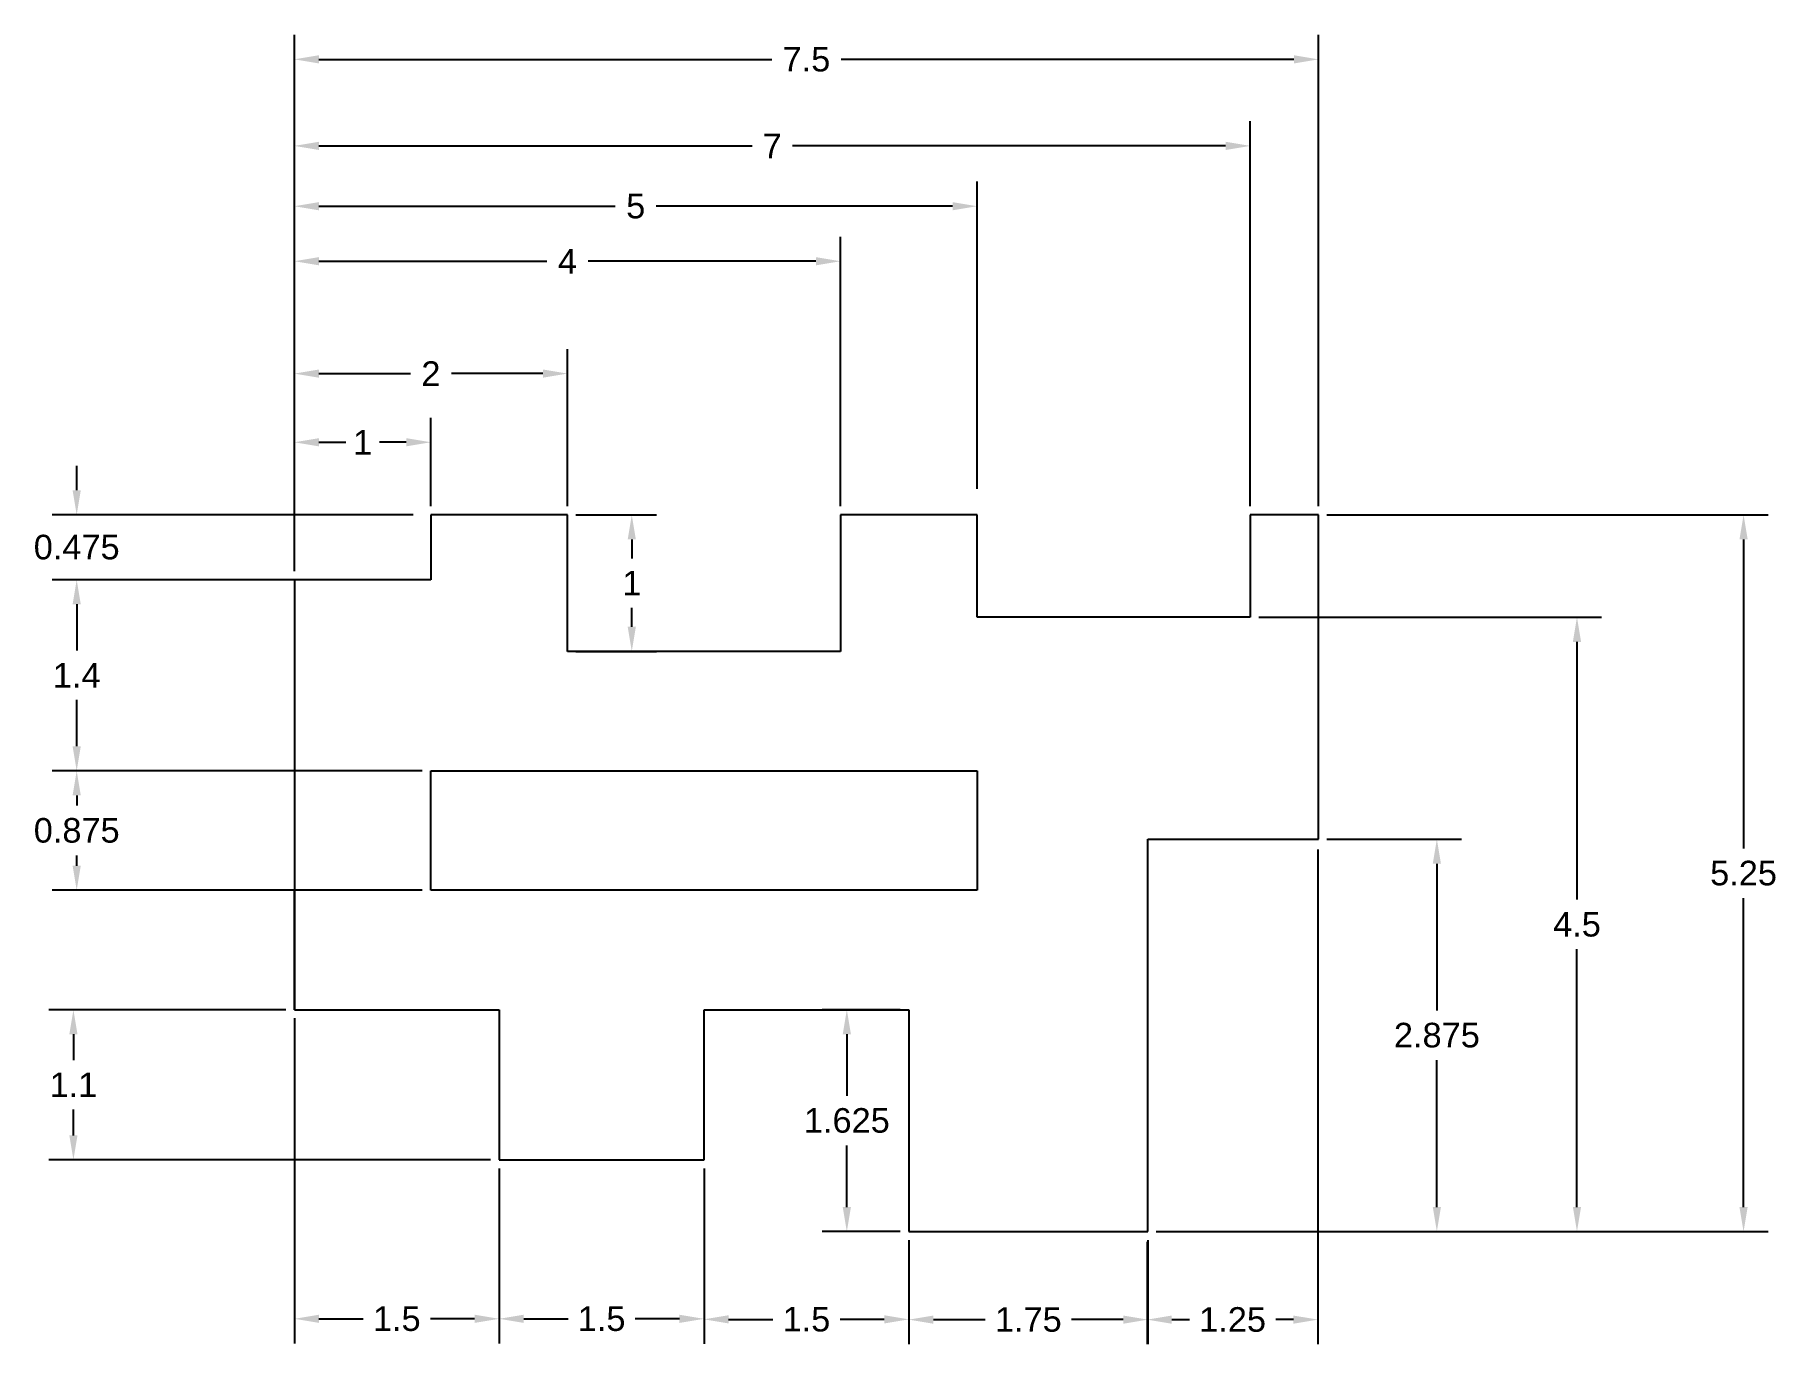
# Model space of a CAD drawing. Header units: millimetres. Extents: x 1303.1 to 1315.8, y 1464.3 to 1473.9.
import ezdxf

# ---------------------------------------------------------------- set-up
doc = ezdxf.new("R2010")
doc.units = ezdxf.units.MM
doc.styles.get("Standard").update_dxf_attribs({"font": 'arial.ttf'})
doc.dimstyles.get("Standard").update_dxf_attribs({"dimtxt": 0.18, "dimasz": 0.18, "dimexe": 0.18, "dimexo": 0.0625, "dimgap": 0.09, "dimtad": 0, "dimtih": 1, "dimtoh": 1, "dimdec": 3, "dimdsep": 46, "dimtxsty": 'Standard', "dimcen": 0.09, "dimadec": 0, "dimazin": 2, "dimtfac": 1, "dimtdec": 3, "dimtofl": 0, "dimtmove": 0, "dimatfit": 3, "dimfxl": 1, "dimtolj": 1, "dimtzin": 0, "dimarcsym": 0})

# ---------------------------------------------------------------- blocks, each defined once
blk = doc.blocks.new('*D2')
at = {"color": 0, "lineweight": -2, "transparency": 16777216}
for p, q in [((1303.375, 1470.535), (1303.375, 1470.715)), ((1305.839, 1470.355), (1303.195, 1470.355)), ((1304.839, 1469.88), (1303.195, 1469.88)), ((1303.375, 1469.7), (1303.375, 1469.52))]:
    blk.add_line(p, q, dxfattribs=at)
at = {"color": 0, "transparency": 16777216}
for points in [[(1303.345, 1470.535), (1303.405, 1470.535), (1303.375, 1470.355)], [(1303.345, 1469.7), (1303.405, 1469.7), (1303.375, 1469.88)]]:
    blk.add_solid(points, dxfattribs=at)
at = {"layer": 'Defpoints', "color": 0, "transparency": 16777216}
for p in [(1303.375, 1470.355), (1305.901, 1470.355), (1304.901, 1469.88)]:
    blk.add_point(p, dxfattribs=at)
at = {"color": 0, "transparency": 16777216, "insert": (1303.375, 1470.118), "char_height": 0.18, "attachment_point": 5}
blk.add_mtext('\\A1;0.475', dxfattribs=at)
blk = doc.blocks.new('*D3')
at = {"color": 0, "lineweight": -2, "transparency": 16777216}
for p, q in [((1304.969, 1469.943), (1304.969, 1471.067)), ((1305.969, 1470.418), (1305.969, 1471.067)), ((1305.149, 1470.887), (1305.346, 1470.887)), ((1305.789, 1470.887), (1305.592, 1470.887))]:
    blk.add_line(p, q, dxfattribs=at)
at = {"color": 0, "transparency": 16777216}
for points in [[(1305.149, 1470.917), (1305.149, 1470.857), (1304.969, 1470.887)], [(1305.789, 1470.917), (1305.789, 1470.857), (1305.969, 1470.887)]]:
    blk.add_solid(points, dxfattribs=at)
at = {"layer": 'Defpoints', "color": 0, "transparency": 16777216}
for p in [(1305.969, 1470.887), (1305.969, 1470.355), (1304.969, 1469.88)]:
    blk.add_point(p, dxfattribs=at)
at = {"color": 0, "transparency": 16777216, "insert": (1305.469, 1470.887), "char_height": 0.18, "attachment_point": 5}
blk.add_mtext('\\A1;1', dxfattribs=at)
blk = doc.blocks.new('*D4')
at = {"color": 0, "lineweight": -2, "transparency": 16777216}
for p, q in [((1304.969, 1469.943), (1304.969, 1471.57)), ((1306.969, 1470.418), (1306.969, 1471.57)), ((1305.149, 1471.39), (1305.819, 1471.39)), ((1306.789, 1471.39), (1306.119, 1471.39))]:
    blk.add_line(p, q, dxfattribs=at)
at = {"color": 0, "transparency": 16777216}
for points in [[(1305.149, 1471.42), (1305.149, 1471.36), (1304.969, 1471.39)], [(1306.789, 1471.42), (1306.789, 1471.36), (1306.969, 1471.39)]]:
    blk.add_solid(points, dxfattribs=at)
at = {"layer": 'Defpoints', "color": 0, "transparency": 16777216}
for p in [(1306.969, 1471.39), (1306.969, 1470.355), (1304.969, 1469.88)]:
    blk.add_point(p, dxfattribs=at)
at = {"color": 0, "transparency": 16777216, "insert": (1305.969, 1471.39), "char_height": 0.18, "attachment_point": 5}
blk.add_mtext('\\A1;2', dxfattribs=at)
blk = doc.blocks.new('*D5')
at = {"color": 0, "lineweight": -2, "transparency": 16777216}
for p, q in [((1307.031, 1470.355), (1307.62, 1470.355)), ((1307.44, 1470.175), (1307.44, 1470.036)), ((1307.44, 1469.535), (1307.44, 1469.675)), ((1307.031, 1469.355), (1307.62, 1469.355))]:
    blk.add_line(p, q, dxfattribs=at)
at = {"color": 0, "transparency": 16777216}
for points in [[(1307.41, 1470.175), (1307.47, 1470.175), (1307.44, 1470.355)], [(1307.41, 1469.535), (1307.47, 1469.535), (1307.44, 1469.355)]]:
    blk.add_solid(points, dxfattribs=at)
at = {"layer": 'Defpoints', "color": 0, "transparency": 16777216}
for p in [(1306.969, 1470.355), (1306.969, 1469.355), (1307.44, 1469.355)]:
    blk.add_point(p, dxfattribs=at)
at = {"color": 0, "transparency": 16777216, "insert": (1307.44, 1469.855), "char_height": 0.18, "attachment_point": 5}
blk.add_mtext('\\A1;1', dxfattribs=at)
blk = doc.blocks.new('*D6')
at = {"color": 0, "lineweight": -2, "transparency": 16777216}
for p, q in [((1304.969, 1469.943), (1304.969, 1472.393)), ((1308.969, 1470.418), (1308.969, 1472.393)), ((1305.149, 1472.213), (1306.817, 1472.213)), ((1308.789, 1472.213), (1307.121, 1472.213))]:
    blk.add_line(p, q, dxfattribs=at)
at = {"color": 0, "transparency": 16777216}
for points in [[(1305.149, 1472.243), (1305.149, 1472.183), (1304.969, 1472.213)], [(1308.789, 1472.243), (1308.789, 1472.183), (1308.969, 1472.213)]]:
    blk.add_solid(points, dxfattribs=at)
at = {"layer": 'Defpoints', "color": 0, "transparency": 16777216}
for p in [(1308.969, 1472.213), (1308.969, 1470.355), (1304.969, 1469.88)]:
    blk.add_point(p, dxfattribs=at)
at = {"color": 0, "transparency": 16777216, "insert": (1306.969, 1472.213), "char_height": 0.18, "attachment_point": 5}
blk.add_mtext('\\A1;4', dxfattribs=at)
blk = doc.blocks.new('*D7')
at = {"color": 0, "lineweight": -2, "transparency": 16777216}
for p, q in [((1304.969, 1470.071), (1304.969, 1472.796)), ((1309.969, 1470.546), (1309.969, 1472.796)), ((1305.149, 1472.616), (1307.319, 1472.616)), ((1309.789, 1472.616), (1307.619, 1472.616))]:
    blk.add_line(p, q, dxfattribs=at)
at = {"color": 0, "transparency": 16777216}
for points in [[(1305.149, 1472.646), (1305.149, 1472.586), (1304.969, 1472.616)], [(1309.789, 1472.646), (1309.789, 1472.586), (1309.969, 1472.616)]]:
    blk.add_solid(points, dxfattribs=at)
at = {"layer": 'Defpoints', "color": 0, "transparency": 16777216}
for p in [(1309.969, 1472.616), (1309.969, 1470.484), (1304.969, 1470.009)]:
    blk.add_point(p, dxfattribs=at)
at = {"color": 0, "transparency": 16777216, "insert": (1307.469, 1472.616), "char_height": 0.18, "attachment_point": 5}
blk.add_mtext('\\A1;5', dxfattribs=at)
blk = doc.blocks.new('*D8')
at = {"color": 0, "lineweight": -2, "transparency": 16777216}
for p, q in [((1304.969, 1469.943), (1304.969, 1473.238)), ((1311.969, 1470.418), (1311.969, 1473.238)), ((1305.149, 1473.058), (1308.321, 1473.058)), ((1311.789, 1473.058), (1308.617, 1473.058))]:
    blk.add_line(p, q, dxfattribs=at)
at = {"color": 0, "transparency": 16777216}
for points in [[(1305.149, 1473.088), (1305.149, 1473.028), (1304.969, 1473.058)], [(1311.789, 1473.088), (1311.789, 1473.028), (1311.969, 1473.058)]]:
    blk.add_solid(points, dxfattribs=at)
at = {"layer": 'Defpoints', "color": 0, "transparency": 16777216}
for p in [(1311.969, 1473.058), (1311.969, 1470.355), (1304.969, 1469.88)]:
    blk.add_point(p, dxfattribs=at)
at = {"color": 0, "transparency": 16777216, "insert": (1308.469, 1473.058), "char_height": 0.18, "attachment_point": 5}
blk.add_mtext('\\A1;7', dxfattribs=at)
blk = doc.blocks.new('*D9')
at = {"color": 0, "lineweight": -2, "transparency": 16777216}
for p, q in [((1304.969, 1470.418), (1304.969, 1473.872)), ((1312.469, 1470.418), (1312.469, 1473.872)), ((1305.149, 1473.692), (1308.465, 1473.692)), ((1312.289, 1473.692), (1308.973, 1473.692))]:
    blk.add_line(p, q, dxfattribs=at)
at = {"color": 0, "transparency": 16777216}
for points in [[(1305.149, 1473.722), (1305.149, 1473.662), (1304.969, 1473.692)], [(1312.289, 1473.722), (1312.289, 1473.662), (1312.469, 1473.692)]]:
    blk.add_solid(points, dxfattribs=at)
at = {"layer": 'Defpoints', "color": 0, "transparency": 16777216}
for p in [(1312.469, 1473.692), (1304.969, 1470.355), (1312.469, 1470.355)]:
    blk.add_point(p, dxfattribs=at)
at = {"color": 0, "transparency": 16777216, "insert": (1308.719, 1473.692), "char_height": 0.18, "attachment_point": 5}
blk.add_mtext('\\A1;7.5', dxfattribs=at)
blk = doc.blocks.new('*D12')
at = {"color": 0, "lineweight": -2, "transparency": 16777216}
for p, q in [((1309.406, 1466.73), (1308.835, 1466.73)), ((1309.015, 1466.55), (1309.015, 1466.1)), ((1309.015, 1465.285), (1309.015, 1465.736)), ((1309.406, 1465.105), (1308.835, 1465.105))]:
    blk.add_line(p, q, dxfattribs=at)
at = {"color": 0, "transparency": 16777216}
for points in [[(1308.985, 1466.55), (1309.045, 1466.55), (1309.015, 1466.73)], [(1308.985, 1465.285), (1309.045, 1465.285), (1309.015, 1465.105)]]:
    blk.add_solid(points, dxfattribs=at)
at = {"layer": 'Defpoints', "color": 0, "transparency": 16777216}
for p in [(1309.469, 1466.73), (1309.015, 1465.105), (1309.469, 1465.105)]:
    blk.add_point(p, dxfattribs=at)
at = {"color": 0, "transparency": 16777216, "insert": (1309.015, 1465.918), "char_height": 0.18, "attachment_point": 5}
blk.add_mtext('\\A1;1.625', dxfattribs=at)
blk = doc.blocks.new('*D15')
at = {"color": 0, "lineweight": -2, "transparency": 16777216}
for p, q in [((1312.465, 1467.905), (1312.465, 1464.28)), ((1311.215, 1465.03), (1311.215, 1464.28)), ((1311.395, 1464.46), (1311.524, 1464.46)), ((1312.285, 1464.46), (1312.156, 1464.46))]:
    blk.add_line(p, q, dxfattribs=at)
at = {"color": 0, "transparency": 16777216}
for points in [[(1311.395, 1464.49), (1311.395, 1464.43), (1311.215, 1464.46)], [(1312.285, 1464.49), (1312.285, 1464.43), (1312.465, 1464.46)]]:
    blk.add_solid(points, dxfattribs=at)
at = {"layer": 'Defpoints', "color": 0, "transparency": 16777216}
for p in [(1312.465, 1467.968), (1311.215, 1465.093), (1311.215, 1464.46)]:
    blk.add_point(p, dxfattribs=at)
at = {"color": 0, "transparency": 16777216, "insert": (1311.84, 1464.46), "char_height": 0.18, "attachment_point": 5}
blk.add_mtext('\\A1;1.25', dxfattribs=at)
blk = doc.blocks.new('*D17')
at = {"color": 0, "lineweight": -2, "transparency": 16777216}
for p, q in [((1312.531, 1467.98), (1313.516, 1467.98)), ((1313.336, 1467.8), (1313.336, 1466.725)), ((1313.336, 1465.285), (1313.336, 1466.361)), ((1311.281, 1465.105), (1313.516, 1465.105))]:
    blk.add_line(p, q, dxfattribs=at)
at = {"color": 0, "transparency": 16777216}
for points in [[(1313.306, 1467.8), (1313.366, 1467.8), (1313.336, 1467.98)], [(1313.306, 1465.285), (1313.366, 1465.285), (1313.336, 1465.105)]]:
    blk.add_solid(points, dxfattribs=at)
at = {"layer": 'Defpoints', "color": 0, "transparency": 16777216}
for p in [(1312.469, 1467.98), (1311.219, 1465.105), (1313.336, 1465.105)]:
    blk.add_point(p, dxfattribs=at)
at = {"color": 0, "transparency": 16777216, "insert": (1313.336, 1466.543), "char_height": 0.18, "attachment_point": 5}
blk.add_mtext('\\A1;2.875', dxfattribs=at)
blk = doc.blocks.new('*D18')
at = {"color": 0, "lineweight": -2, "transparency": 16777216}
for p, q in [((1312.031, 1469.605), (1314.542, 1469.605)), ((1314.362, 1469.425), (1314.362, 1467.537)), ((1314.362, 1465.285), (1314.362, 1467.174)), ((1311.281, 1465.105), (1314.542, 1465.105))]:
    blk.add_line(p, q, dxfattribs=at)
at = {"color": 0, "transparency": 16777216}
for points in [[(1314.332, 1469.425), (1314.392, 1469.425), (1314.362, 1469.605)], [(1314.332, 1465.285), (1314.392, 1465.285), (1314.362, 1465.105)]]:
    blk.add_solid(points, dxfattribs=at)
at = {"layer": 'Defpoints', "color": 0, "transparency": 16777216}
for p in [(1311.969, 1469.605), (1311.219, 1465.105), (1314.362, 1465.105)]:
    blk.add_point(p, dxfattribs=at)
at = {"color": 0, "transparency": 16777216, "insert": (1314.362, 1467.355), "char_height": 0.18, "attachment_point": 5}
blk.add_mtext('\\A1;4.5', dxfattribs=at)
blk = doc.blocks.new('*D19')
at = {"color": 0, "lineweight": -2, "transparency": 16777216}
for p, q in [((1312.531, 1470.355), (1315.762, 1470.355)), ((1315.582, 1470.175), (1315.582, 1467.912)), ((1315.582, 1465.285), (1315.582, 1467.548)), ((1311.281, 1465.105), (1315.762, 1465.105))]:
    blk.add_line(p, q, dxfattribs=at)
at = {"color": 0, "transparency": 16777216}
for points in [[(1315.552, 1470.175), (1315.612, 1470.175), (1315.582, 1470.355)], [(1315.552, 1465.285), (1315.612, 1465.285), (1315.582, 1465.105)]]:
    blk.add_solid(points, dxfattribs=at)
at = {"layer": 'Defpoints', "color": 0, "transparency": 16777216}
for p in [(1312.469, 1470.355), (1311.219, 1465.105), (1315.582, 1465.105)]:
    blk.add_point(p, dxfattribs=at)
at = {"color": 0, "transparency": 16777216, "insert": (1315.582, 1467.73), "char_height": 0.18, "attachment_point": 5}
blk.add_mtext('\\A1;5.25', dxfattribs=at)
blk = doc.blocks.new('*D20')
at = {"color": 0, "lineweight": -2, "transparency": 16777216}
for p, q in [((1305.906, 1468.48), (1303.195, 1468.48)), ((1303.375, 1468.3), (1303.375, 1468.225)), ((1303.375, 1467.785), (1303.375, 1467.861)), ((1305.906, 1467.605), (1303.195, 1467.605))]:
    blk.add_line(p, q, dxfattribs=at)
at = {"color": 0, "transparency": 16777216}
for points in [[(1303.345, 1468.3), (1303.405, 1468.3), (1303.375, 1468.48)], [(1303.345, 1467.785), (1303.405, 1467.785), (1303.375, 1467.605)]]:
    blk.add_solid(points, dxfattribs=at)
at = {"layer": 'Defpoints', "color": 0, "transparency": 16777216}
for p in [(1305.969, 1468.48), (1303.375, 1467.605), (1305.969, 1467.605)]:
    blk.add_point(p, dxfattribs=at)
at = {"color": 0, "transparency": 16777216, "insert": (1303.375, 1468.043), "char_height": 0.18, "attachment_point": 5}
blk.add_mtext('\\A1;0.875', dxfattribs=at)
blk = doc.blocks.new('*D21')
at = {"color": 0, "lineweight": -2, "transparency": 16777216}
for p, q in [((1305.906, 1469.88), (1303.195, 1469.88)), ((1303.375, 1469.7), (1303.375, 1469.361)), ((1303.375, 1468.66), (1303.375, 1469)), ((1305.906, 1468.48), (1303.195, 1468.48))]:
    blk.add_line(p, q, dxfattribs=at)
at = {"color": 0, "transparency": 16777216}
for points in [[(1303.345, 1469.7), (1303.405, 1469.7), (1303.375, 1469.88)], [(1303.345, 1468.66), (1303.405, 1468.66), (1303.375, 1468.48)]]:
    blk.add_solid(points, dxfattribs=at)
at = {"layer": 'Defpoints', "color": 0, "transparency": 16777216}
for p in [(1305.969, 1469.88), (1303.375, 1468.48), (1305.969, 1468.48)]:
    blk.add_point(p, dxfattribs=at)
at = {"color": 0, "transparency": 16777216, "insert": (1303.375, 1469.18), "char_height": 0.18, "attachment_point": 5}
blk.add_mtext('\\A1;1.4', dxfattribs=at)
blk = doc.blocks.new('*D22')
at = {"color": 0, "lineweight": -2, "transparency": 16777216}
for p, q in [((1304.906, 1466.73), (1303.171, 1466.73)), ((1303.351, 1466.55), (1303.351, 1466.361)), ((1303.351, 1465.81), (1303.351, 1466)), ((1306.406, 1465.63), (1303.171, 1465.63))]:
    blk.add_line(p, q, dxfattribs=at)
at = {"color": 0, "transparency": 16777216}
for points in [[(1303.321, 1466.55), (1303.381, 1466.55), (1303.351, 1466.73)], [(1303.321, 1465.81), (1303.381, 1465.81), (1303.351, 1465.63)]]:
    blk.add_solid(points, dxfattribs=at)
at = {"layer": 'Defpoints', "color": 0, "transparency": 16777216}
for p in [(1304.969, 1466.73), (1303.351, 1465.63), (1306.469, 1465.63)]:
    blk.add_point(p, dxfattribs=at)
at = {"color": 0, "transparency": 16777216, "insert": (1303.351, 1466.18), "char_height": 0.18, "attachment_point": 5}
blk.add_mtext('\\A1;1.1', dxfattribs=at)
blk = doc.blocks.new('*D24')
at = {"color": 0, "lineweight": -2, "transparency": 16777216}
for p, q in [((1309.469, 1465.043), (1309.469, 1464.28)), ((1311.219, 1465.043), (1311.219, 1464.28)), ((1309.649, 1464.46), (1310.028, 1464.46)), ((1311.039, 1464.46), (1310.66, 1464.46))]:
    blk.add_line(p, q, dxfattribs=at)
at = {"color": 0, "transparency": 16777216}
for points in [[(1309.649, 1464.49), (1309.649, 1464.43), (1309.469, 1464.46)], [(1311.039, 1464.49), (1311.039, 1464.43), (1311.219, 1464.46)]]:
    blk.add_solid(points, dxfattribs=at)
at = {"layer": 'Defpoints', "color": 0, "transparency": 16777216}
for p in [(1309.469, 1465.105), (1311.219, 1465.105), (1311.219, 1464.46)]:
    blk.add_point(p, dxfattribs=at)
at = {"color": 0, "transparency": 16777216, "insert": (1310.344, 1464.46), "char_height": 0.18, "attachment_point": 5}
blk.add_mtext('\\A1;1.75', dxfattribs=at)
blk = doc.blocks.new('*D25')
at = {"color": 0, "lineweight": -2, "transparency": 16777216}
for p, q in [((1307.969, 1465.568), (1307.969, 1464.282)), ((1309.469, 1465.043), (1309.469, 1464.282)), ((1308.149, 1464.462), (1308.473, 1464.462)), ((1309.289, 1464.462), (1308.965, 1464.462))]:
    blk.add_line(p, q, dxfattribs=at)
at = {"color": 0, "transparency": 16777216}
for points in [[(1308.149, 1464.492), (1308.149, 1464.432), (1307.969, 1464.462)], [(1309.289, 1464.492), (1309.289, 1464.432), (1309.469, 1464.462)]]:
    blk.add_solid(points, dxfattribs=at)
at = {"layer": 'Defpoints', "color": 0, "transparency": 16777216}
for p in [(1307.969, 1465.63), (1309.469, 1465.105), (1309.469, 1464.462)]:
    blk.add_point(p, dxfattribs=at)
at = {"color": 0, "transparency": 16777216, "insert": (1308.719, 1464.462), "char_height": 0.18, "attachment_point": 5}
blk.add_mtext('\\A1;1.5', dxfattribs=at)
blk = doc.blocks.new('*D26')
at = {"color": 0, "lineweight": -2, "transparency": 16777216}
for p, q in [((1306.469, 1465.568), (1306.469, 1464.286)), ((1307.969, 1465.568), (1307.969, 1464.286)), ((1306.649, 1464.466), (1306.973, 1464.466)), ((1307.789, 1464.466), (1307.465, 1464.466))]:
    blk.add_line(p, q, dxfattribs=at)
at = {"color": 0, "transparency": 16777216}
for points in [[(1306.649, 1464.496), (1306.649, 1464.436), (1306.469, 1464.466)], [(1307.789, 1464.496), (1307.789, 1464.436), (1307.969, 1464.466)]]:
    blk.add_solid(points, dxfattribs=at)
at = {"layer": 'Defpoints', "color": 0, "transparency": 16777216}
for p in [(1306.469, 1465.63), (1307.969, 1465.63), (1307.969, 1464.466)]:
    blk.add_point(p, dxfattribs=at)
at = {"color": 0, "transparency": 16777216, "insert": (1307.219, 1464.466), "char_height": 0.18, "attachment_point": 5}
blk.add_mtext('\\A1;1.5', dxfattribs=at)
blk = doc.blocks.new('*D27')
at = {"color": 0, "lineweight": -2, "transparency": 16777216}
for p, q in [((1304.969, 1466.668), (1304.969, 1464.286)), ((1306.469, 1465.568), (1306.469, 1464.286)), ((1305.149, 1464.466), (1305.473, 1464.466)), ((1306.289, 1464.466), (1305.965, 1464.466))]:
    blk.add_line(p, q, dxfattribs=at)
at = {"color": 0, "transparency": 16777216}
for points in [[(1305.149, 1464.496), (1305.149, 1464.436), (1304.969, 1464.466)], [(1306.289, 1464.496), (1306.289, 1464.436), (1306.469, 1464.466)]]:
    blk.add_solid(points, dxfattribs=at)
at = {"layer": 'Defpoints', "color": 0, "transparency": 16777216}
for p in [(1304.969, 1466.73), (1306.469, 1465.63), (1306.469, 1464.466)]:
    blk.add_point(p, dxfattribs=at)
at = {"color": 0, "transparency": 16777216, "insert": (1305.719, 1464.466), "char_height": 0.18, "attachment_point": 5}
blk.add_mtext('\\A1;1.5', dxfattribs=at)

msp = doc.modelspace()

# ---------------------------------------------------------------- linework, layer by layer
for p, q in [((1306.969, 1470.3552), (1305.969, 1470.3552)), ((1305.969, 1470.3552), (1305.969, 1469.8802)), ((1306.969, 1469.3552), (1306.969, 1470.3552)), ((1309.969, 1470.3552), (1308.969, 1470.3552)), ((1308.969, 1470.3552), (1308.969, 1469.3552)), ((1309.969, 1469.6052), (1309.969, 1470.3552)), ((1312.469, 1470.3552), (1311.969, 1470.3552)), ((1311.969, 1470.3552), (1311.969, 1469.6052)), ((1312.469, 1467.9802), (1312.469, 1470.3552)), ((1304.969, 1469.8802), (1304.969, 1466.7302)), ((1305.969, 1469.8802), (1304.969, 1469.8802)), ((1311.969, 1469.6052), (1309.969, 1469.6052)), ((1308.969, 1469.3552), (1306.969, 1469.3552)), ((1305.969, 1467.6052), (1305.969, 1468.4802)), ((1305.969, 1468.4802), (1309.969, 1468.4802)), ((1309.969, 1468.4802), (1309.969, 1467.6052)), ((1311.219, 1465.1052), (1311.219, 1467.9802)), ((1311.219, 1467.9802), (1312.469, 1467.9802)), ((1304.969, 1466.7302), (1304.969, 1467.6052)), ((1309.969, 1467.6052), (1305.969, 1467.6052)), ((1304.969, 1466.7302), (1306.469, 1466.7302)), ((1306.469, 1466.7302), (1306.469, 1465.6302)), ((1307.969, 1465.6302), (1307.969, 1466.7302)), ((1307.969, 1466.7302), (1309.469, 1466.7302)), ((1309.469, 1466.7302), (1309.469, 1465.1052)), ((1306.469, 1465.6302), (1307.969, 1465.6302)), ((1309.469, 1465.1052), (1311.219, 1465.1052))]:
    msp.add_line(p, q)

# ---------------------------------------------------------------- dimensions: what is measured, and where the dimension line sits
for base, p1, p2, picture, middle in [((1312.469, 1473.6916), (1304.969, 1470.3552), (1312.469, 1470.3552), '*D9', (1308.719, 1473.6916)), ((1311.969, 1473.0575), (1304.969, 1469.8802), (1311.969, 1470.3552), '*D8', (1308.469, 1473.0575)), ((1309.969, 1472.6158), (1304.969, 1470.0089), (1309.969, 1470.4839), '*D7', (1307.469, 1472.6158)), ((1308.969, 1472.2128), (1304.969, 1469.8802), (1308.969, 1470.3552), '*D6', (1306.969, 1472.2128)), ((1306.969, 1471.3898), (1304.969, 1469.8802), (1306.969, 1470.3552), '*D4', (1305.969, 1471.3898)), ((1305.969, 1470.8868), (1304.969, 1469.8802), (1305.969, 1470.3552), '*D3', (1305.469, 1470.8868)), ((1311.2149, 1464.4604), (1312.4649, 1467.968), (1311.2149, 1465.093), '*D15', (1311.8399, 1464.4604)), ((1306.469, 1464.4663), (1304.969, 1466.7302), (1306.469, 1465.6302), '*D27', (1305.719, 1464.4663)), ((1307.969, 1464.4657), (1306.469, 1465.6302), (1307.969, 1465.6302), '*D26', (1307.219, 1464.4657)), ((1309.469, 1464.4617), (1307.969, 1465.6302), (1309.469, 1465.1052), '*D25', (1308.719, 1464.4617)), ((1311.219, 1464.4601), (1309.469, 1465.1052), (1311.219, 1465.1052), '*D24', (1310.344, 1464.4601))]:
    dim = msp.add_linear_dim(base=base, p1=p1, p2=p2, dimstyle='Standard')
    dim.commit()
    dim.dimension.update_dxf_attribs({"geometry": picture, "text_midpoint": middle})
for base, p1, p2, picture, middle in [((1303.3751, 1470.3552), (1304.9012, 1469.8802), (1305.9012, 1470.3552), '*D2', (1303.3751, 1470.1177)), ((1307.4401, 1469.3552), (1306.969, 1470.3552), (1306.969, 1469.3552), '*D5', (1307.4401, 1469.8552)), ((1315.5822, 1465.1052), (1312.469, 1470.3552), (1311.219, 1465.1052), '*D19', (1315.5822, 1467.7302)), ((1303.3752, 1468.4802), (1305.969, 1469.8802), (1305.969, 1468.4802), '*D21', (1303.3752, 1469.1802)), ((1314.3615, 1465.1052), (1311.969, 1469.6052), (1311.219, 1465.1052), '*D18', (1314.3615, 1467.3552)), ((1313.3361, 1465.1052), (1312.469, 1467.9802), (1311.219, 1465.1052), '*D17', (1313.3361, 1466.5427)), ((1303.3507, 1465.6302), (1304.969, 1466.7302), (1306.469, 1465.6302), '*D22', (1303.3507, 1466.1802)), ((1309.0148, 1465.1052), (1309.469, 1466.7302), (1309.469, 1465.1052), '*D12', (1309.0148, 1465.9177))]:
    dim = msp.add_linear_dim(base=base, p1=p1, p2=p2, angle=90, dimstyle='Standard')
    dim.commit()
    dim.dimension.update_dxf_attribs({"geometry": picture, "text_midpoint": middle})
dim = msp.add_linear_dim(base=(1303.3752, 1467.6052), p1=(1305.969, 1468.4802), p2=(1305.969, 1467.6052), angle=90, dimstyle='Standard', override={"dimtmove": 2})
dim.commit()
dim.dimension.update_dxf_attribs({"geometry": '*D20', "text_midpoint": (1303.3752, 1468.0427), "dimtype": 160})

doc.saveas('drawing.dxf')
